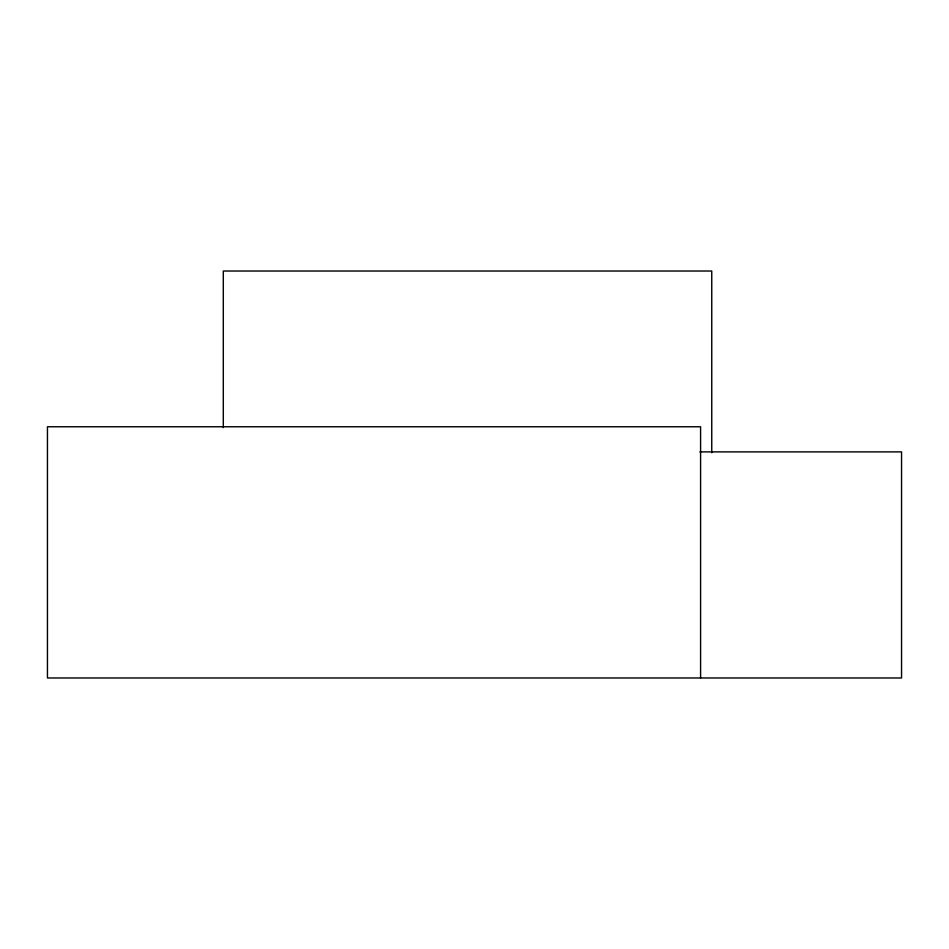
<?xml version="1.0" encoding="UTF-8"?>
<svg xmlns="http://www.w3.org/2000/svg" width="949" height="949" viewBox="0 0 949 949"><rect width="100%" height="100%" fill="white"/><g stroke="black" fill="none" stroke-linecap="round" stroke-linejoin="round"><path stroke-width="1.42" d="M699.888 451.89L901.55 451.89L901.55 677.977L47.45 677.977L47.45 426.765L700.587 426.765L700.587 677.977M711.75 452.78L711.75 271.023L223.3 271.023L223.3 427.655"/></g></svg>
